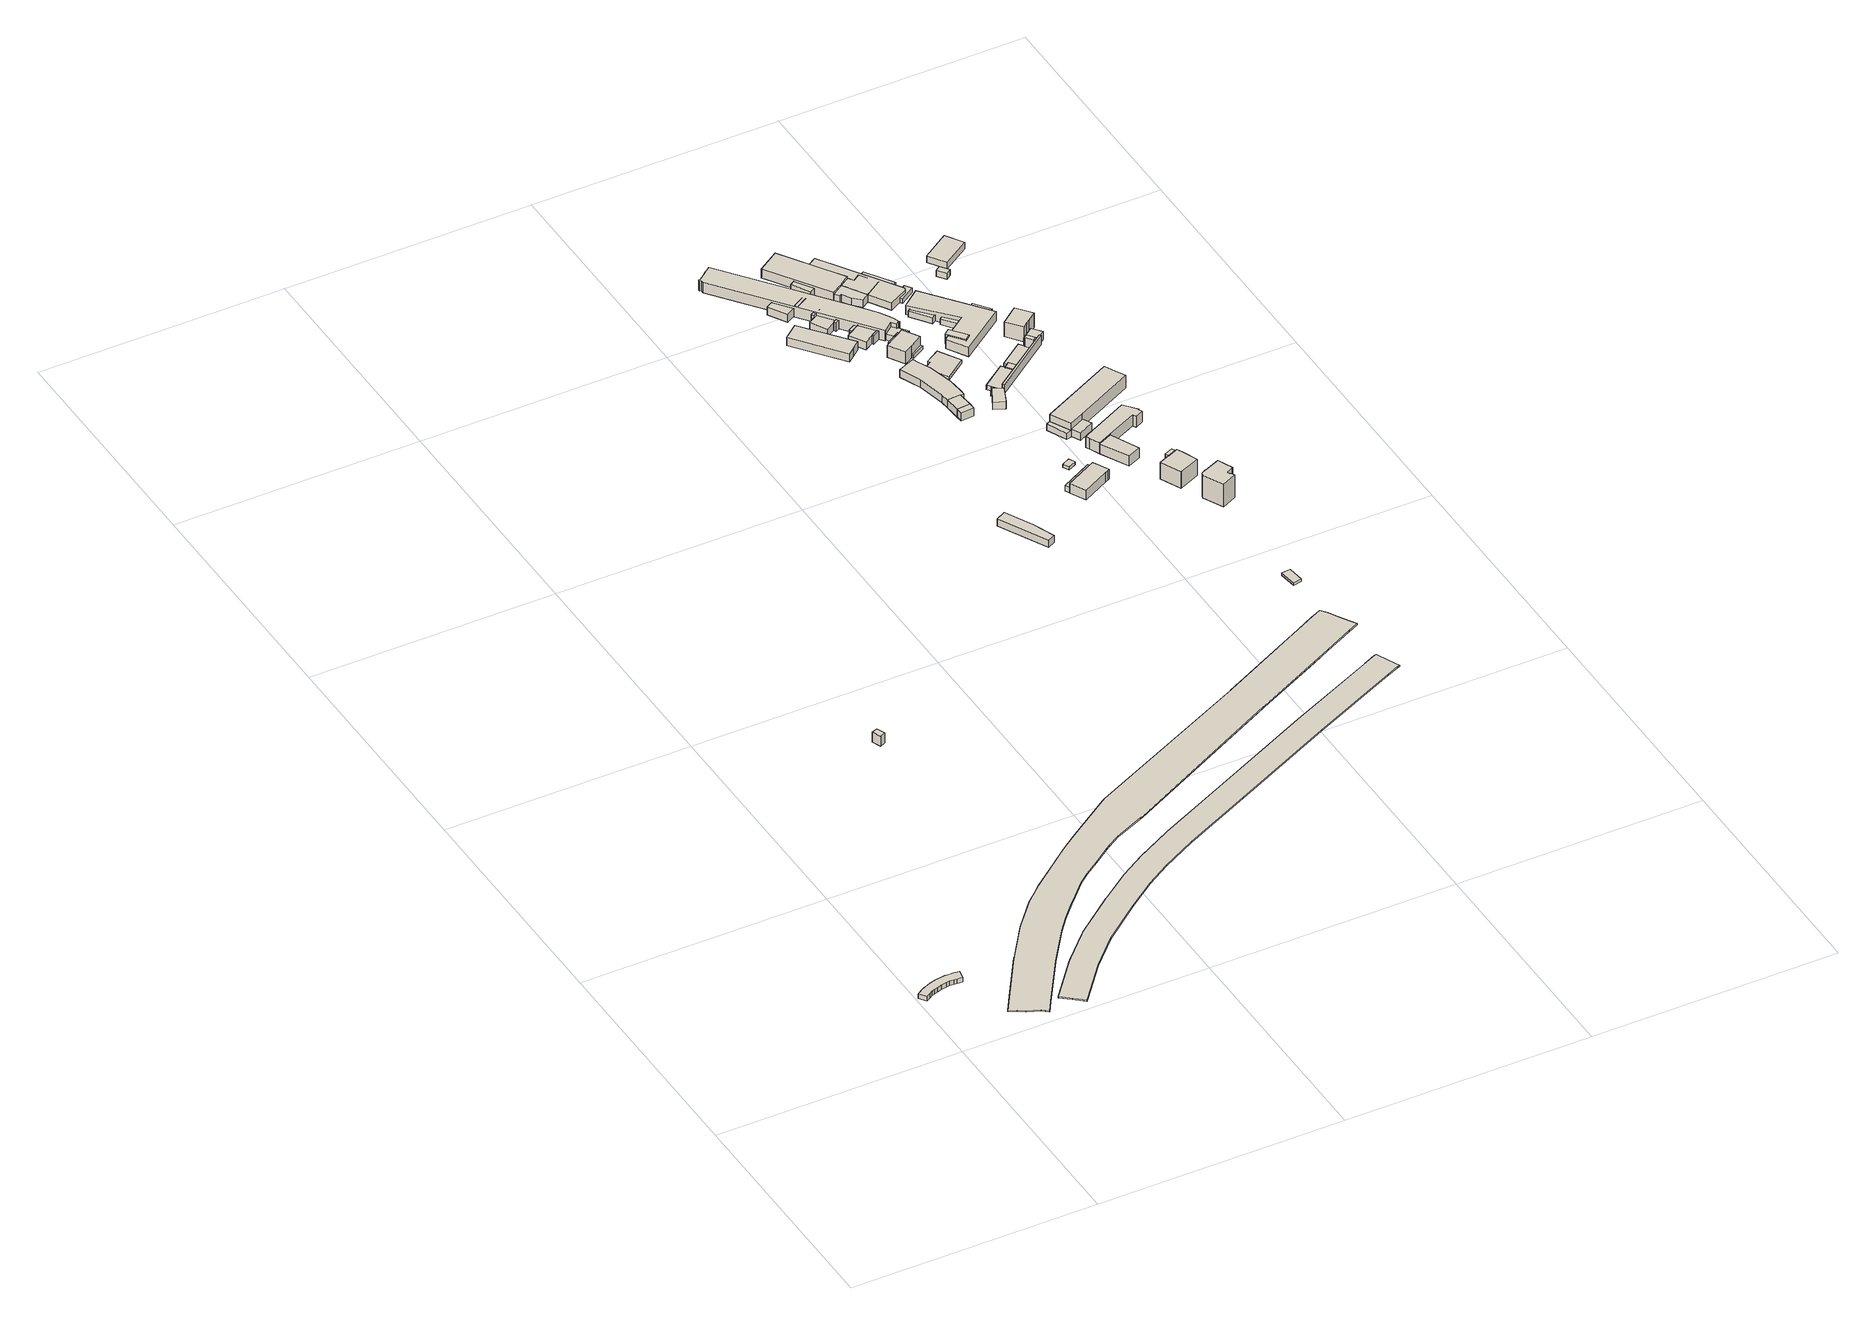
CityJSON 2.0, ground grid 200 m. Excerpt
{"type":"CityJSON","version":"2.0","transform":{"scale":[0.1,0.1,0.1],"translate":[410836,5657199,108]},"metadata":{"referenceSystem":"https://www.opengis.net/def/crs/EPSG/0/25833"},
"CityObjects":{
"building1":{"type":"Building","attributes":{"Dachtyp_tdc":"tdcPolyFlatRoof","Gemeindeschluessel":14612000,"Dachneigung":0,"QualitaetDacherkennung":84,"Geometrietyp2DReferenz":"3000","measuredHeight":4.1,"function":"31001_2000","roofType":"1000"},"geometry":[{"type":"Solid","lod":"1","boundaries":[[[[0,1,2,3,4,5,6,7,8,9,10,11,12,13,14,15,16,17,18,19,20,21]],[[22,23,24,25,26,27,28,29,30,31,32,33,34,35,36,37,38,39,40,41,42,43]],[[21,23,22,0]],[[20,24,23,21]],[[19,25,24,20]],[[18,26,25,19]],[[17,27,26,18]],[[16,28,27,17]],[[15,29,28,16]],[[14,30,29,15]],[[13,31,30,14]],[[12,32,31,13]],[[11,33,32,12]],[[10,34,33,11]],[[9,35,34,10]],[[8,36,35,9]],[[7,37,36,8]],[[6,38,37,7]],[[5,39,38,6]],[[4,40,39,5]],[[3,41,40,4]],[[2,42,41,3]],[[1,43,42,2]],[[0,22,43,1]]]]}]},
"building2":{"type":"Building","attributes":{"Dachtyp_tdc":"tdcHipRoof","Gemeindeschluessel":14612000,"Dachneigung":29.62,"QualitaetDacherkennung":60,"Geometrietyp2DReferenz":"3000","measuredHeight":9.8,"function":"31001_9998","roofType":"3200"},"geometry":[{"type":"Solid","lod":"1","boundaries":[[[[44,45,46,47]],[[48,49,50,51]],[[47,49,48,44]],[[46,50,49,47]],[[45,51,50,46]],[[44,48,51,45]]]]}]},
"building3":{"type":"Building","attributes":{"BodenHoehe":112.39,"gemHoehe":0,"BauwerkHoehe":1,"Erfassungsdatum_Objekt":"2021-12-02","Gemeindeschluessel":"14612000","Geometrietyp2DReferenz":"3000","measuredHeight":1,"function":"53001_1800"},"geometry":[{"type":"Solid","lod":"1","boundaries":[[[[52,53,54,55,56,57,58,59,60,61,62,63,64,65,66,67,68,69,70,71,72,73,74,75,76,77,78,79,80,81,82,83,84,85,86,87,88,89,90,91,92,93,94,95,96,97,98,99,100,101,102,103]],[[104,105,106,107,108,109,110,111,112,113,114,115,116,117,118,119,120,121,122,123,124,125,126,127,128,129,130,131,132,133,134,135,136,137,138,139,140,141,142,143,144,145,146,147,148,149,150,151,152,153,154,155]],[[103,105,104,52]],[[102,106,105,103]],[[101,107,106,102]],[[100,108,107,101]],[[99,109,108,100]],[[98,110,109,99]],[[97,111,110,98]],[[96,112,111,97]],[[95,113,112,96]],[[94,114,113,95]],[[93,115,114,94]],[[92,116,115,93]],[[91,117,116,92]],[[90,118,117,91]],[[89,119,118,90]],[[88,120,119,89]],[[87,121,120,88]],[[86,122,121,87]],[[85,123,122,86]],[[84,124,123,85]],[[83,125,124,84]],[[82,126,125,83]],[[81,127,126,82]],[[80,128,127,81]],[[79,129,128,80]],[[78,130,129,79]],[[77,131,130,78]],[[76,132,131,77]],[[75,133,132,76]],[[74,134,133,75]],[[73,135,134,74]],[[72,136,135,73]],[[71,137,136,72]],[[70,138,137,71]],[[69,139,138,70]],[[68,140,139,69]],[[67,141,140,68]],[[66,142,141,67]],[[65,143,142,66]],[[64,144,143,65]],[[63,145,144,64]],[[62,146,145,63]],[[61,147,146,62]],[[60,148,147,61]],[[59,149,148,60]],[[58,150,149,59]],[[57,151,150,58]],[[56,152,151,57]],[[55,153,152,56]],[[54,154,153,55]],[[53,155,154,54]],[[52,104,155,53]]]]}]},
"building4":{"type":"Building","attributes":{"name":"Marienbrücke","Erfassungsdatum_Objekt":"2021-12-02","BodenHoehe":114.9,"gemHoehe":0,"BauwerkHoehe":1,"Breite":21,"Gemeindeschluessel":"14612000","Geometrietyp2DReferenz":"3000","measuredHeight":1,"function":"53001_1800"},"geometry":[{"type":"Solid","lod":"1","boundaries":[[[[156,157,158,159,160,161,162,163,164,165,166,167,168,169,170,171,172,173,174,175,176,177,178,179,180,181,182,183,184,185,186,187,188,189,190,191,192,193,194,195,196,197,198]],[[199,200,201,202,203,204,205,206,207,208,209,210,211,212,213,214,215,216,217,218,219,220,221,222,223,224,225,226,227,228,229,230,231,232,233,234,235,236,237,238,239,240,241]],[[198,200,199,156]],[[197,201,200,198]],[[196,202,201,197]],[[195,203,202,196]],[[194,204,203,195]],[[193,205,204,194]],[[192,206,205,193]],[[191,207,206,192]],[[190,208,207,191]],[[189,209,208,190]],[[188,210,209,189]],[[187,211,210,188]],[[186,212,211,187]],[[185,213,212,186]],[[184,214,213,185]],[[183,215,214,184]],[[182,216,215,183]],[[181,217,216,182]],[[180,218,217,181]],[[179,219,218,180]],[[178,220,219,179]],[[177,221,220,178]],[[176,222,221,177]],[[175,223,222,176]],[[174,224,223,175]],[[173,225,224,174]],[[172,226,225,173]],[[171,227,226,172]],[[170,228,227,171]],[[169,229,228,170]],[[168,230,229,169]],[[167,231,230,168]],[[166,232,231,167]],[[165,233,232,166]],[[164,234,233,165]],[[163,235,234,164]],[[162,236,235,163]],[[161,237,236,162]],[[160,238,237,161]],[[159,239,238,160]],[[158,240,239,159]],[[157,241,240,158]],[[156,199,241,157]]]]}]},
"building5":{"type":"Building","attributes":{"name":"Schuppen A","Dachtyp_tdc":"tdcFreeFormRoof","Gemeindeschluessel":14612000,"Dachneigung":22.58,"QualitaetDacherkennung":83,"Geometrietyp2DReferenz":"3000","measuredHeight":7.13,"function":"31001_2090","roofType":"5000"},"geometry":[{"type":"Solid","lod":"1","boundaries":[[[[242,243,244,245,246]],[[247,248,249,250,251]],[[246,248,247,242]],[[245,249,248,246]],[[244,250,249,245]],[[243,251,250,244]],[[242,247,251,243]]]]}]},
"building6":{"type":"Building","attributes":{"Gemeindeschluessel":14612000,"Dachneigung":84.85,"Dachorientierung":141.3,"MittlereTraufHoehe":116.73,"QualitaetDacherkennung":100,"ObjektHoehe":7.71,"BodenHoehe":109.36,"Geometrietyp2DReferenz":"3000","AbsoluteHoehe":117.07,"Dachflaeche":732.04,"measuredHeight":7.71,"function":"31001_9998","roofType":"3100","storeysAboveGround":3},"geometry":[{"type":"Solid","lod":"1","boundaries":[[[[252,253,254,255,256,257,258]],[[259,260,261,262,263,264,265]],[[258,260,259,252]],[[257,261,260,258]],[[256,262,261,257]],[[255,263,262,256]],[[254,264,263,255]],[[253,265,264,254]],[[252,259,265,253]]]]}]},
"building7":{"type":"Building","attributes":{"Gemeindeschluessel":14612000,"Geometrietyp2DReferenz":"3000","function":"31001_9998","roofType":"9999"},"children":["building7-1","building7-2"]},
"building7-1":{"type":"BuildingPart","attributes":{"Dachtyp_tdc":"tdcPolyFlatRoof","Dachneigung":0,"QualitaetDacherkennung":28,"Geometrietyp2DReferenz":"3000","measuredHeight":8.79,"roofType":"1000"},"parents":["building7"],"geometry":[{"type":"Solid","lod":"1","boundaries":[[[[266,267,268,269]],[[270,271,272,273]],[[269,271,270,266]],[[268,272,271,269]],[[267,273,272,268]],[[266,270,273,267]]]]}]},
"building7-2":{"type":"BuildingPart","attributes":{"Dachtyp_tdc":"tdcGableRoof","Dachneigung":12.44,"QualitaetDacherkennung":49,"Geometrietyp2DReferenz":"3000","measuredHeight":9,"roofType":"3100"},"parents":["building7"],"geometry":[{"type":"Solid","lod":"1","boundaries":[[[[274,275,276,277]],[[278,279,280,273]],[[277,279,278,274]],[[276,280,279,277]],[[275,273,280,276]],[[274,278,273,275]]]]}]},
"building8":{"type":"Building","attributes":{"Gemeindeschluessel":14612000,"Dachneigung":62.92,"Dachorientierung":85.36,"MittlereTraufHoehe":116.19,"QualitaetDacherkennung":86,"ObjektHoehe":8.08,"BodenHoehe":109.41,"Geometrietyp2DReferenz":"3000","AbsoluteHoehe":117.5,"Dachflaeche":60.03,"measuredHeight":8.08,"function":"31001_9998","roofType":"3200","storeysAboveGround":3},"geometry":[{"type":"Solid","lod":"1","boundaries":[[[[281,282,283,284,285,286]],[[287,288,289,290,291,292]],[[286,288,287,281]],[[285,289,288,286]],[[284,290,289,285]],[[283,291,290,284]],[[282,292,291,283]],[[281,287,292,282]]]]}]},
"building9":{"type":"Building","attributes":{"Gemeindeschluessel":14612000,"Dachneigung":76.19,"Dachorientierung":-4.7,"MittlereTraufHoehe":116.83,"QualitaetDacherkennung":98,"ObjektHoehe":8.06,"BodenHoehe":109.43,"Geometrietyp2DReferenz":"3000","AbsoluteHoehe":117.5,"Dachflaeche":138.69,"measuredHeight":8.06,"function":"31001_9998","roofType":"3100","storeysAboveGround":3},"geometry":[{"type":"Solid","lod":"1","boundaries":[[[[293,284,283,294,295,296,297,298,286,285]],[[299,289,288,300,301,302,303,304,291,290]],[[285,289,299,293]],[[286,288,289,285]],[[298,300,288,286]],[[297,301,300,298]],[[296,302,301,297]],[[295,303,302,296]],[[294,304,303,295]],[[283,291,304,294]],[[284,290,291,283]],[[293,299,290,284]]]]}]},
"building10":{"type":"Building","attributes":{"Dachtyp_tdc":"tdcGableRoof","Gemeindeschluessel":14612000,"Dachneigung":10.1,"QualitaetDacherkennung":11,"Geometrietyp2DReferenz":"3000","measuredHeight":6.67,"function":"31001_2000","roofType":"3100"},"geometry":[{"type":"Solid","lod":"1","boundaries":[[[[305,306,307,308]],[[309,310,311,312]],[[308,310,309,305]],[[307,311,310,308]],[[306,312,311,307]],[[305,309,312,306]]]]}]},
"building11":{"type":"Building","attributes":{"Gemeindeschluessel":14612000,"Dachneigung":90,"Dachorientierung":0,"MittlereTraufHoehe":118.8,"QualitaetDacherkennung":15,"ObjektHoehe":9.26,"BodenHoehe":109.53,"Geometrietyp2DReferenz":"3000","AbsoluteHoehe":118.8,"Dachflaeche":2526.38,"measuredHeight":9.26,"function":"31001_2000","roofType":"1000","storeysAboveGround":3},"geometry":[{"type":"Solid","lod":"1","boundaries":[[[[313,314,315,316,317,318,319,320,321,322,323,324,325,326,327,328,329,330,331,332,333]],[[334,335,336,337,338,339,340,341,342,343,344,345,346,347,348,349,350,351,352,353,354]],[[333,335,334,313]],[[332,336,335,333]],[[331,337,336,332]],[[330,338,337,331]],[[329,339,338,330]],[[328,340,339,329]],[[327,341,340,328]],[[326,342,341,327]],[[325,343,342,326]],[[324,344,343,325]],[[323,345,344,324]],[[322,346,345,323]],[[321,347,346,322]],[[320,348,347,321]],[[319,349,348,320]],[[318,350,349,319]],[[317,351,350,318]],[[316,352,351,317]],[[315,353,352,316]],[[314,354,353,315]],[[313,334,354,314]]]]}]},
"building12":{"type":"Building","attributes":{"Dachtyp_tdc":"tdcPolyFlatRoof","Gemeindeschluessel":14612000,"Dachneigung":0,"QualitaetDacherkennung":80,"Geometrietyp2DReferenz":"3000","measuredHeight":8.64,"function":"31001_2000","roofType":"1000"},"geometry":[{"type":"Solid","lod":"1","boundaries":[[[[355,356,357,358,359,360]],[[361,362,363,364,365,366]],[[360,362,361,355]],[[359,363,362,360]],[[358,364,363,359]],[[357,365,364,358]],[[356,366,365,357]],[[355,361,366,356]]]]}]},
"building13":{"type":"Building","attributes":{"Gemeindeschluessel":14612000,"Geometrietyp2DReferenz":"3000","function":"31001_9998","roofType":"9999"},"children":["building13-1","building13-2","building13-3"]},
"building13-1":{"type":"BuildingPart","attributes":{"Dachtyp_tdc":"tdcPolyFlatRoof","Dachneigung":12.06,"QualitaetDacherkennung":54,"Geometrietyp2DReferenz":"3000","measuredHeight":8.9,"roofType":"2100"},"parents":["building13"],"geometry":[{"type":"Solid","lod":"1","boundaries":[[[[367,368,369,370]],[[371,372,373,374]],[[370,372,371,367]],[[369,373,372,370]],[[368,374,373,369]],[[367,371,374,368]]]]}]},
"building13-2":{"type":"BuildingPart","attributes":{"Dachtyp_tdc":"tdcFreeFormRoof","Dachneigung":71.48,"QualitaetDacherkennung":23,"Geometrietyp2DReferenz":"3000","measuredHeight":10.26,"roofType":"5000"},"parents":["building13"],"geometry":[{"type":"Solid","lod":"1","boundaries":[[[[375,376,377,378]],[[379,380,381,382]],[[378,380,379,375]],[[377,381,380,378]],[[376,382,381,377]],[[375,379,382,376]]]]}]},
"building13-3":{"type":"BuildingPart","attributes":{"Dachtyp_tdc":"tdcPolyFlatRoof","Dachneigung":13.85,"QualitaetDacherkennung":47,"Geometrietyp2DReferenz":"3000","measuredHeight":9.25,"roofType":"2100"},"parents":["building13"],"geometry":[{"type":"Solid","lod":"1","boundaries":[[[[383,384,385,386,387,388]],[[389,379,382,372,371,390]],[[388,379,389,383]],[[387,382,379,388]],[[386,372,382,387]],[[385,371,372,386]],[[384,390,371,385]],[[383,389,390,384]]]]}]},
"building14":{"type":"Building","attributes":{"Gemeindeschluessel":14612000,"Dachneigung":90,"Dachorientierung":0,"MittlereTraufHoehe":116.19,"QualitaetDacherkennung":17,"ObjektHoehe":6.76,"BodenHoehe":109.43,"Geometrietyp2DReferenz":"3000","AbsoluteHoehe":116.19,"Dachflaeche":755.51,"measuredHeight":6.76,"function":"31001_9998","roofType":"1000","storeysAboveGround":2},"geometry":[{"type":"Solid","lod":"1","boundaries":[[[[391,392,393,394,395,396,397,398,399,400,401,402,403,404,405]],[[406,407,408,409,410,411,412,413,414,415,416,304,303,301,300]],[[405,407,406,391]],[[404,408,407,405]],[[403,409,408,404]],[[402,410,409,403]],[[401,411,410,402]],[[400,412,411,401]],[[399,413,412,400]],[[398,414,413,399]],[[397,415,414,398]],[[396,416,415,397]],[[395,304,416,396]],[[394,303,304,395]],[[393,301,303,394]],[[392,300,301,393]],[[391,406,300,392]]]]}]},
"building15":{"type":"Building","attributes":{"Dachtyp_tdc":"tdcPolyFlatRoof","Gemeindeschluessel":14612000,"Dachneigung":0,"QualitaetDacherkennung":85,"Geometrietyp2DReferenz":"3000","measuredHeight":2.77,"function":"31001_2000","roofType":"1000"},"geometry":[{"type":"Solid","lod":"1","boundaries":[[[[417,418,419,420,421,422]],[[423,424,425,426,427,428]],[[422,424,423,417]],[[421,425,424,422]],[[420,426,425,421]],[[419,427,426,420]],[[418,428,427,419]],[[417,423,428,418]]]]}]},
"building16":{"type":"Building","attributes":{"Gemeindeschluessel":14612000,"Geometrietyp2DReferenz":"3000","function":"31001_9998","roofType":"9999"},"children":["building16-1","building16-2","building16-3"]},
"building16-1":{"type":"BuildingPart","attributes":{"Dachtyp_tdc":"tdcPolyFlatRoof","Dachneigung":14.08,"QualitaetDacherkennung":43,"Geometrietyp2DReferenz":"3000","measuredHeight":8.47,"roofType":"2100"},"parents":["building16"],"geometry":[{"type":"Solid","lod":"1","boundaries":[[[[429,430,431,432]],[[433,434,435,436]],[[432,434,433,429]],[[431,435,434,432]],[[430,436,435,431]],[[429,433,436,430]]]]}]},
"building16-2":{"type":"BuildingPart","attributes":{"Dachtyp_tdc":"tdcFreeFormRoof","Dachneigung":78.8,"QualitaetDacherkennung":22,"Geometrietyp2DReferenz":"3000","measuredHeight":9.62,"roofType":"5000"},"parents":["building16"],"geometry":[{"type":"Solid","lod":"1","boundaries":[[[[437,438,439,440]],[[441,442,443,444]],[[440,442,441,437]],[[439,443,442,440]],[[438,444,443,439]],[[437,441,444,438]]]]}]},
"building16-3":{"type":"BuildingPart","attributes":{"Dachtyp_tdc":"tdcPolyFlatRoof","Dachneigung":0,"QualitaetDacherkennung":10,"Geometrietyp2DReferenz":"3000","measuredHeight":7.24,"roofType":"1000"},"parents":["building16"],"geometry":[{"type":"Solid","lod":"1","boundaries":[[[[445,446,447,448,449,450]],[[451,452,434,433,444,443]],[[450,452,451,445]],[[449,434,452,450]],[[448,433,434,449]],[[447,444,433,448]],[[446,443,444,447]],[[445,451,443,446]]]]}]},
"building17":{"type":"Building","attributes":{"Gemeindeschluessel":14612000,"Geometrietyp2DReferenz":"3000","function":"31001_9998","roofType":"9999"},"children":["building17-1","building17-2","building17-3"]},
"building17-1":{"type":"BuildingPart","attributes":{"Dachtyp_tdc":"tdcFreeFormRoof","Dachneigung":66.86,"QualitaetDacherkennung":9,"Geometrietyp2DReferenz":"3000","measuredHeight":8.94,"roofType":"5000"},"parents":["building17"],"geometry":[{"type":"Solid","lod":"1","boundaries":[[[[453,454,455,456]],[[457,458,459,460]],[[456,458,457,453]],[[455,459,458,456]],[[454,460,459,455]],[[453,457,460,454]]]]}]},
"building17-2":{"type":"BuildingPart","attributes":{"Dachtyp_tdc":"tdcFreeFormRoof","Dachneigung":54.62,"QualitaetDacherkennung":1,"Geometrietyp2DReferenz":"3000","measuredHeight":16.02,"roofType":"5000"},"parents":["building17"],"geometry":[{"type":"Solid","lod":"1","boundaries":[[[[461,462,463,464,465,466]],[[467,457,460,468,469,470]],[[466,457,467,461]],[[465,460,457,466]],[[464,468,460,465]],[[463,469,468,464]],[[462,470,469,463]],[[461,467,470,462]]]]}]},
"building17-3":{"type":"BuildingPart","attributes":{"Dachtyp_tdc":"tdcPolyFlatRoof","Dachneigung":0,"QualitaetDacherkennung":17,"Geometrietyp2DReferenz":"3000","measuredHeight":3.19,"roofType":"1000"},"parents":["building17"],"geometry":[{"type":"Solid","lod":"1","boundaries":[[[[471,472,473,474]],[[475,476,469,468]],[[474,476,475,471]],[[473,469,476,474]],[[472,468,469,473]],[[471,475,468,472]]]]}]},
"building18":{"type":"Building","attributes":{"Dachtyp_tdc":"tdcFreeFormRoof","Gemeindeschluessel":14612000,"Dachneigung":39,"QualitaetDacherkennung":12,"Geometrietyp2DReferenz":"3000","measuredHeight":10.65,"function":"31001_9998","roofType":"5000"},"geometry":[{"type":"Solid","lod":"1","boundaries":[[[[477,478,479,480,481]],[[482,483,484,485,486]],[[481,483,482,477]],[[480,484,483,481]],[[479,485,484,480]],[[478,486,485,479]],[[477,482,486,478]]]]}]},
"building19":{"type":"Building","attributes":{"Dachtyp_tdc":"tdcFreeFormRoof","Gemeindeschluessel":14612000,"Dachneigung":10,"QualitaetDacherkennung":14,"Geometrietyp2DReferenz":"3000","measuredHeight":3.88,"function":"31001_9998","roofType":"5000"},"geometry":[{"type":"Solid","lod":"1","boundaries":[[[[487,488,489,490,491,492]],[[493,494,495,496,497,498]],[[492,494,493,487]],[[491,495,494,492]],[[490,496,495,491]],[[489,497,496,490]],[[488,498,497,489]],[[487,493,498,488]]]]}]},
"building20":{"type":"Building","attributes":{"Dachtyp_tdc":"tdcGableRoof","Gemeindeschluessel":14612000,"Dachneigung":15.94,"QualitaetDacherkennung":47,"Geometrietyp2DReferenz":"3000","measuredHeight":2.98,"function":"31001_9998","roofType":"3100"},"geometry":[{"type":"Solid","lod":"1","boundaries":[[[[499,500,501,502]],[[503,504,505,506]],[[502,504,503,499]],[[501,505,504,502]],[[500,506,505,501]],[[499,503,506,500]]]]}]},
"building21":{"type":"Building","attributes":{"Gemeindeschluessel":14612000,"Dachneigung":76.36,"Dachorientierung":140.89,"MittlereTraufHoehe":115.29,"QualitaetDacherkennung":68,"ObjektHoehe":6.23,"BodenHoehe":109.89,"Geometrietyp2DReferenz":"3000","AbsoluteHoehe":116.12,"Dachflaeche":136.99,"measuredHeight":6.23,"function":"31001_2000","roofType":"3100","storeysAboveGround":2},"geometry":[{"type":"Solid","lod":"1","boundaries":[[[[507,508,509,510,511,512,513]],[[514,515,516,517,518,519,520]],[[513,515,514,507]],[[512,516,515,513]],[[511,517,516,512]],[[510,518,517,511]],[[509,519,518,510]],[[508,520,519,509]],[[507,514,520,508]]]]}]},
"building22":{"type":"Building","attributes":{"Gemeindeschluessel":14612000,"Dachneigung":73.76,"Dachorientierung":-33.38,"MittlereTraufHoehe":116.63,"QualitaetDacherkennung":100,"ObjektHoehe":9.39,"BodenHoehe":109.58,"Geometrietyp2DReferenz":"3000","AbsoluteHoehe":118.97,"Dachflaeche":1251.54,"measuredHeight":9.39,"function":"31001_2000","roofType":"3100","storeysAboveGround":3},"geometry":[{"type":"Solid","lod":"1","boundaries":[[[[521,522,523,524,525,526,527,528,529]],[[530,531,532,533,534,535,536,537,538]],[[529,531,530,521]],[[528,532,531,529]],[[527,533,532,528]],[[526,534,533,527]],[[525,535,534,526]],[[524,536,535,525]],[[523,537,536,524]],[[522,538,537,523]],[[521,530,538,522]]]]}]},
"building23":{"type":"Building","attributes":{"Dachtyp_tdc":"tdcPolyFlatRoof","Gemeindeschluessel":14612000,"Dachneigung":6.4,"QualitaetDacherkennung":77,"Geometrietyp2DReferenz":"3000","measuredHeight":5.77,"function":"31001_2000","roofType":"2100"},"geometry":[{"type":"Solid","lod":"1","boundaries":[[[[539,540,541,542]],[[543,544,545,546]],[[542,544,543,539]],[[541,545,544,542]],[[540,546,545,541]],[[539,543,546,540]]]]}]},
"building24":{"type":"Building","attributes":{"Dachtyp_tdc":"tdcFreeFormRoof","Gemeindeschluessel":14612000,"Dachneigung":14.92,"QualitaetDacherkennung":43,"Geometrietyp2DReferenz":"3000","measuredHeight":9.23,"function":"31001_9998","roofType":"5000"},"geometry":[{"type":"Solid","lod":"1","boundaries":[[[[547,548,549,550,551,552,553]],[[554,555,556,557,558,559,560]],[[553,555,554,547]],[[552,556,555,553]],[[551,557,556,552]],[[550,558,557,551]],[[549,559,558,550]],[[548,560,559,549]],[[547,554,560,548]]]]}]},
"building25":{"type":"Building","attributes":{"Dachtyp_tdc":"tdcPolyFlatRoof","Gemeindeschluessel":14612000,"Dachneigung":0,"QualitaetDacherkennung":93,"Geometrietyp2DReferenz":"3000","measuredHeight":8.94,"function":"31001_2000","roofType":"1000"},"geometry":[{"type":"Solid","lod":"1","boundaries":[[[[561,562,563,564]],[[565,566,567,568]],[[564,566,565,561]],[[563,567,566,564]],[[562,568,567,563]],[[561,565,568,562]]]]}]},
"building26":{"type":"Building","attributes":{"Gemeindeschluessel":14612000,"Dachneigung":90,"Dachorientierung":0,"MittlereTraufHoehe":116.25,"QualitaetDacherkennung":37,"ObjektHoehe":6.61,"BodenHoehe":109.64,"Geometrietyp2DReferenz":"3000","AbsoluteHoehe":116.25,"Dachflaeche":516.66,"measuredHeight":6.61,"function":"31001_2000","roofType":"1000","storeysAboveGround":2},"geometry":[{"type":"Solid","lod":"1","boundaries":[[[[569,570,571,572,573,574,575,576,577]],[[578,579,580,537,535,581,582,583,584]],[[577,579,578,569]],[[576,580,579,577]],[[575,537,580,576]],[[574,535,537,575]],[[573,581,535,574]],[[572,582,581,573]],[[571,583,582,572]],[[570,584,583,571]],[[569,578,584,570]]]]}]},
"building27":{"type":"Building","attributes":{"Gemeindeschluessel":14612000,"Dachneigung":90,"Dachorientierung":0,"MittlereTraufHoehe":118.89,"QualitaetDacherkennung":11,"ObjektHoehe":8.76,"BodenHoehe":110.12,"Geometrietyp2DReferenz":"3000","AbsoluteHoehe":118.89,"Dachflaeche":93.8,"measuredHeight":8.76,"function":"31001_2000","roofType":"1000","storeysAboveGround":3},"geometry":[{"type":"Solid","lod":"1","boundaries":[[[[585,586,587,588]],[[589,590,591,592]],[[588,590,589,585]],[[587,591,590,588]],[[586,592,591,587]],[[585,589,592,586]]]]}]},
"building28":{"type":"Building","attributes":{"Gemeindeschluessel":14612000,"Geometrietyp2DReferenz":"3000","function":"31001_2000","roofType":"9999"},"children":["building28-1","building28-2"]},
"building28-1":{"type":"BuildingPart","attributes":{"Dachtyp_tdc":"tdcPolyFlatRoof","Dachneigung":4.88,"QualitaetDacherkennung":55,"Geometrietyp2DReferenz":"3000","measuredHeight":15.09,"roofType":"2100"},"parents":["building28"],"geometry":[{"type":"Solid","lod":"1","boundaries":[[[[593,594,595,596]],[[597,598,599,600]],[[596,598,597,593]],[[595,599,598,596]],[[594,600,599,595]],[[593,597,600,594]]]]}]},
"building28-2":{"type":"BuildingPart","attributes":{"Dachtyp_tdc":"tdcPolyFlatRoof","Dachneigung":0,"QualitaetDacherkennung":40,"Geometrietyp2DReferenz":"3000","measuredHeight":14.68,"roofType":"1000"},"parents":["building28"],"geometry":[{"type":"Solid","lod":"1","boundaries":[[[[601,602,603,604,605,606,607,608]],[[609,600,599,610,611,612,613,614]],[[608,600,609,601]],[[607,599,600,608]],[[606,610,599,607]],[[605,611,610,606]],[[604,612,611,605]],[[603,613,612,604]],[[602,614,613,603]],[[601,609,614,602]]]]}]},
"building29":{"type":"Building","attributes":{"Dachtyp_tdc":"tdcFreeFormRoof","Gemeindeschluessel":14612000,"Dachneigung":13.89,"QualitaetDacherkennung":22,"Geometrietyp2DReferenz":"3000","measuredHeight":10.51,"function":"31001_2000","roofType":"5000"},"geometry":[{"type":"Solid","lod":"1","boundaries":[[[[615,616,617,618,619,620,621,622,623,624]],[[625,626,568,567,627,628,629,630,631,632]],[[624,626,625,615]],[[623,568,626,624]],[[622,567,568,623]],[[621,627,567,622]],[[620,628,627,621]],[[619,629,628,620]],[[618,630,629,619]],[[617,631,630,618]],[[616,632,631,617]],[[615,625,632,616]]]]}]},
"building30":{"type":"Building","attributes":{"Dachtyp_tdc":"tdcFreeFormRoof","Gemeindeschluessel":14612000,"Dachneigung":28.42,"QualitaetDacherkennung":48,"Geometrietyp2DReferenz":"3000","measuredHeight":22.11,"function":"31001_9998","roofType":"5000"},"geometry":[{"type":"Solid","lod":"1","boundaries":[[[[633,634,635,636,637,638,639,640,641,642,643,644]],[[645,646,647,648,649,650,651,652,653,654,655,656]],[[644,646,645,633]],[[643,647,646,644]],[[642,648,647,643]],[[641,649,648,642]],[[640,650,649,641]],[[639,651,650,640]],[[638,652,651,639]],[[637,653,652,638]],[[636,654,653,637]],[[635,655,654,636]],[[634,656,655,635]],[[633,645,656,634]]]]}]},
"building31":{"type":"Building","attributes":{"Gemeindeschluessel":14612000,"Dachneigung":68.84,"Dachorientierung":-36.38,"MittlereTraufHoehe":113.8,"QualitaetDacherkennung":59,"ObjektHoehe":6.43,"BodenHoehe":109.85,"Geometrietyp2DReferenz":"3000","AbsoluteHoehe":116.29,"Dachflaeche":265.59,"measuredHeight":6.43,"function":"31001_2000","roofType":"3100","storeysAboveGround":2},"geometry":[{"type":"Solid","lod":"1","boundaries":[[[[657,658,659,660]],[[661,662,663,664]],[[660,662,661,657]],[[659,663,662,660]],[[658,664,663,659]],[[657,661,664,658]]]]}]},
"building32":{"type":"Building","attributes":{"Gemeindeschluessel":14612000,"Geometrietyp2DReferenz":"3000","function":"31001_9998","roofType":"9999"},"children":["building32-1","building32-2"]},
"building32-1":{"type":"BuildingPart","attributes":{"Dachtyp_tdc":"tdcPolyFlatRoof","Dachneigung":4.91,"QualitaetDacherkennung":43,"Geometrietyp2DReferenz":"3000","measuredHeight":3,"roofType":"2100"},"parents":["building32"],"geometry":[{"type":"Solid","lod":"1","boundaries":[[[[665,666,667,668,669,670]],[[482,486,671,672,673,674]],[[670,486,482,665]],[[669,671,486,670]],[[668,672,671,669]],[[667,673,672,668]],[[666,674,673,667]],[[665,482,674,666]]]]}]},
"building32-2":{"type":"BuildingPart","attributes":{"Dachtyp_tdc":"tdcFreeFormRoof","Dachneigung":76.52,"QualitaetDacherkennung":11,"Geometrietyp2DReferenz":"3000","measuredHeight":9.96,"roofType":"5000"},"parents":["building32"],"geometry":[{"type":"Solid","lod":"1","boundaries":[[[[675,676,677,678]],[[673,679,680,674]],[[678,679,673,675]],[[677,680,679,678]],[[676,674,680,677]],[[675,673,674,676]]]]}]},
"building33":{"type":"Building","attributes":{"Gemeindeschluessel":14612000,"Dachneigung":90,"Dachorientierung":0,"MittlereTraufHoehe":114.36,"QualitaetDacherkennung":100,"ObjektHoehe":4.09,"BodenHoehe":110.28,"Geometrietyp2DReferenz":"3000","AbsoluteHoehe":114.36,"Dachflaeche":183.78,"measuredHeight":4.09,"function":"31001_2000","roofType":"1000","storeysAboveGround":1},"geometry":[{"type":"Solid","lod":"1","boundaries":[[[[681,682,683,684,685,686]],[[687,688,689,690,691,692]],[[686,688,687,681]],[[685,689,688,686]],[[684,690,689,685]],[[683,691,690,684]],[[682,692,691,683]],[[681,687,692,682]]]]}]},
"building34":{"type":"Building","attributes":{"Gemeindeschluessel":14612000,"Geometrietyp2DReferenz":"3000","function":"31001_2000","roofType":"9999"},"children":["building34-1","building34-2"]},
"building34-1":{"type":"BuildingPart","attributes":{"Dachtyp_tdc":"tdcPolyFlatRoof","Dachneigung":0,"QualitaetDacherkennung":40,"Geometrietyp2DReferenz":"3000","measuredHeight":11.46,"roofType":"1000"},"parents":["building34"],"geometry":[{"type":"Solid","lod":"1","boundaries":[[[[693,694,695,696,697,698]],[[699,700,701,702,703,704]],[[698,700,699,693]],[[697,701,700,698]],[[696,702,701,697]],[[695,703,702,696]],[[694,704,703,695]],[[693,699,704,694]]]]}]},
"building34-2":{"type":"BuildingPart","attributes":{"Dachtyp_tdc":"tdcPolyFlatRoof","Dachneigung":0,"QualitaetDacherkennung":75,"Geometrietyp2DReferenz":"3000","measuredHeight":6.89,"roofType":"1000"},"parents":["building34"],"geometry":[{"type":"Solid","lod":"1","boundaries":[[[[705,706,707,708]],[[709,710,704,703]],[[708,710,709,705]],[[707,704,710,708]],[[706,703,704,707]],[[705,709,703,706]]]]}]},
"building35":{"type":"Building","attributes":{"Gemeindeschluessel":14612000,"Dachneigung":83.66,"Dachorientierung":0,"MittlereTraufHoehe":114.34,"QualitaetDacherkennung":100,"ObjektHoehe":4.29,"BodenHoehe":110.34,"Geometrietyp2DReferenz":"3000","AbsoluteHoehe":114.63,"Dachflaeche":95.81,"measuredHeight":4.29,"function":"31001_2000","roofType":"2100","storeysAboveGround":1},"geometry":[{"type":"Solid","lod":"1","boundaries":[[[[711,712,713,714,715,716]],[[717,718,719,720,721,722]],[[716,718,717,711]],[[715,719,718,716]],[[714,720,719,715]],[[713,721,720,714]],[[712,722,721,713]],[[711,717,722,712]]]]}]},
"building36":{"type":"Building","attributes":{"Gemeindeschluessel":14612000,"Geometrietyp2DReferenz":"3000","function":"31001_9998","roofType":"9999"},"children":["building36-1","building36-2","building36-3","building36-4","building36-5"]},
"building36-1":{"type":"BuildingPart","attributes":{"Dachtyp_tdc":"tdcPolyFlatRoof","Dachneigung":0,"QualitaetDacherkennung":0,"Geometrietyp2DReferenz":"3000","measuredHeight":4.32,"roofType":"9999"},"parents":["building36"],"geometry":[{"type":"Solid","lod":"1","boundaries":[[[[723,724,725,726]],[[727,728,729,730]],[[726,728,727,723]],[[725,729,728,726]],[[724,730,729,725]],[[723,727,730,724]]]]}]},
"building36-2":{"type":"BuildingPart","attributes":{"Dachtyp_tdc":"tdcFreeFormRoof","Dachneigung":55.19,"QualitaetDacherkennung":11,"Geometrietyp2DReferenz":"3000","measuredHeight":11.51,"roofType":"5000"},"parents":["building36"],"geometry":[{"type":"Solid","lod":"1","boundaries":[[[[731,732,733,734]],[[735,736,737,738]],[[734,736,735,731]],[[733,737,736,734]],[[732,738,737,733]],[[731,735,738,732]]]]}]},
"building36-3":{"type":"BuildingPart","attributes":{"Dachtyp_tdc":"tdcFreeFormRoof","Dachneigung":49.79,"QualitaetDacherkennung":3,"Geometrietyp2DReferenz":"3000","measuredHeight":9.7,"roofType":"5000"},"parents":["building36"],"geometry":[{"type":"Solid","lod":"1","boundaries":[[[[739,740,741,742,743,744]],[[745,746,747,737,736,748]],[[744,746,745,739]],[[743,747,746,744]],[[742,737,747,743]],[[741,736,737,742]],[[740,748,736,741]],[[739,745,748,740]]]]}]},
"building36-4":{"type":"BuildingPart","attributes":{"Dachtyp_tdc":"tdcPolyFlatRoof","Dachneigung":0,"QualitaetDacherkennung":0,"Geometrietyp2DReferenz":"3000","measuredHeight":3.9,"roofType":"9999"},"parents":["building36"],"geometry":[{"type":"Solid","lod":"1","boundaries":[[[[749,750,751,752,753,754]],[[755,756,727,730,757,758]],[[754,756,755,749]],[[753,727,756,754]],[[752,730,727,753]],[[751,757,730,752]],[[750,758,757,751]],[[749,755,758,750]]]]}]},
"building36-5":{"type":"BuildingPart","attributes":{"Dachtyp_tdc":"tdcGableRoof","Dachneigung":10.27,"QualitaetDacherkennung":11,"Geometrietyp2DReferenz":"3000","measuredHeight":3.23,"roofType":"3100"},"parents":["building36"],"geometry":[{"type":"MultiSurface","lod":"1","boundaries":[[[759,760,761,762,763,764,765,766,767,768]],[[769,729,770,728,771,772,735,773,738,737]],[[769,768,767,729]],[[766,770,729,767]],[[765,728,770,766]],[[764,771,728,765]],[[763,772,771,764]],[[762,735,772,763]],[[761,773,735,762]],[[760,738,773,761]],[[759,737,738,760]]]}]},
"building37":{"type":"Building","attributes":{"Dachtyp_tdc":"tdcFreeFormRoof","Gemeindeschluessel":14612000,"Dachneigung":40.9,"QualitaetDacherkennung":5,"Geometrietyp2DReferenz":"3000","measuredHeight":12.51,"function":"31001_9998","roofType":"5000"},"geometry":[{"type":"Solid","lod":"1","boundaries":[[[[774,775,776,777,778,779,780]],[[781,782,783,784,785,786,787]],[[780,782,781,774]],[[779,783,782,780]],[[778,784,783,779]],[[777,785,784,778]],[[776,786,785,777]],[[775,787,786,776]],[[774,781,787,775]]]]}]},
"building38":{"type":"Building","attributes":{"Gemeindeschluessel":14612000,"Dachneigung":69.69,"Dachorientierung":-37.03,"MittlereTraufHoehe":114.11,"QualitaetDacherkennung":66,"ObjektHoehe":6.32,"BodenHoehe":109.96,"Geometrietyp2DReferenz":"3000","AbsoluteHoehe":116.28,"Dachflaeche":381.49,"measuredHeight":6.32,"function":"31001_2000","roofType":"5000","storeysAboveGround":2},"geometry":[{"type":"Solid","lod":"1","boundaries":[[[[788,789,790,791]],[[792,793,794,795]],[[791,793,792,788]],[[790,794,793,791]],[[789,795,794,790]],[[788,792,795,789]]]]}]},
"building39":{"type":"Building","attributes":{"Gemeindeschluessel":14612000,"Dachneigung":59.67,"Dachorientierung":-37.11,"MittlereTraufHoehe":114.8,"QualitaetDacherkennung":95,"ObjektHoehe":6.66,"BodenHoehe":110.52,"Geometrietyp2DReferenz":"3000","AbsoluteHoehe":117.18,"Dachflaeche":150.79,"measuredHeight":6.66,"function":"31001_2000","roofType":"5000","storeysAboveGround":2},"geometry":[{"type":"Solid","lod":"1","boundaries":[[[[796,797,798,799]],[[800,801,802,803]],[[799,801,800,796]],[[798,802,801,799]],[[797,803,802,798]],[[796,800,803,797]]]]}]},
"building40":{"type":"Building","attributes":{"Gemeindeschluessel":14612000,"Dachneigung":65.44,"Dachorientierung":-38.11,"MittlereTraufHoehe":122.04,"QualitaetDacherkennung":63,"ObjektHoehe":15.35,"BodenHoehe":109.17,"Geometrietyp2DReferenz":"3000","AbsoluteHoehe":124.52,"Dachflaeche":296.82,"measuredHeight":15.35,"function":"31001_2000","roofType":"3100","storeysAboveGround":5},"geometry":[{"type":"Solid","lod":"1","boundaries":[[[[804,805,806,807,808,809,810,811]],[[812,813,814,815,816,817,818,819]],[[811,813,812,804]],[[810,814,813,811]],[[809,815,814,810]],[[808,816,815,809]],[[807,817,816,808]],[[806,818,817,807]],[[805,819,818,806]],[[804,812,819,805]]]]}]},
"building41":{"type":"Building","attributes":{"Dachtyp_tdc":"tdcGableRoof","Gemeindeschluessel":14612000,"Dachneigung":27.07,"QualitaetDacherkennung":70,"Geometrietyp2DReferenz":"3000","measuredHeight":6.44,"function":"31001_9998","roofType":"3100"},"geometry":[{"type":"Solid","lod":"1","boundaries":[[[[820,821,822,823]],[[824,825,826,827]],[[823,825,824,820]],[[822,826,825,823]],[[821,827,826,822]],[[820,824,827,821]]]]}]},
"building42":{"type":"Building","attributes":{"Dachtyp_tdc":"tdcGableRoof","Gemeindeschluessel":14612000,"Dachneigung":15.28,"QualitaetDacherkennung":82,"Geometrietyp2DReferenz":"3000","measuredHeight":6.99,"function":"31001_9998","roofType":"3100"},"geometry":[{"type":"Solid","lod":"1","boundaries":[[[[828,829,830,831]],[[832,833,834,835]],[[831,833,832,828]],[[830,834,833,831]],[[829,835,834,830]],[[828,832,835,829]]]]}]}
},
"vertices":[
[301,674,71],[330,672,71],[372,665,71],[387,737,71],[338,744,71],[304,746,71],[269,746,71],[235,743,71],[186,735,71],[138,721,71],[106,709,71],[75,695,71],[45,679,71],[3,652,71],[45,594,71],[81,618,71],[107,632,71],[133,643,71],[160,653,71],[201,665,71],[244,671,71],[272,674,71],[301,674,30],[272,674,30],[244,671,30],[201,665,30],[160,653,30],[133,643,30],[107,632,30],[81,618,30],[45,594,30],[3,652,30],[45,679,30],[75,695,30],[106,709,30],[138,721,30],[186,735,30],[235,743,30],[269,746,30],[304,746,30],[338,744,30],[387,737,30],[372,665,30],[330,672,30],
[1178,3350,95],[1224,3369,95],[1196,3438,95],[1150,3420,95],[1178,3350,5],[1150,3420,5],[1196,3438,5],[1224,3369,5],
[480,199,54],[540,166,54],[593,133,54],[692,89,54],[738,52,54],[825,186,54],[1050,532,54],[1052,535,54],[1254,817,54],[1351,932,54],[1472,1062,54],[1494,1085,54],[1644,1238,54],[1731,1310,54],[1850,1388,54],[1989,1492,54],[2023,1512,54],[2127,1575,54],[2374,1687,54],[2392,1696,54],[3751,2386,54],[3763,2392,54],[4317,2666,54],[4468,2741,54],[4472,2743,54],[4704,2859,54],[4794,2902,54],[4762,2952,54],[4710,3040,54],[4690,3077,54],[4670,3115,54],[4631,3164,54],[4542,3121,54],[4332,3015,54],[4331,3015,54],[4181,2939,54],[3632,2661,54],[3631,2661,54],[2253,2003,54],[2231,1988,54],[1877,1747,54],[1851,1729,54],[1713,1631,54],[1578,1524,54],[1351,1344,54],[1290,1289,54],[1218,1225,54],[1019,1001,54],[1017,998,54],[810,709,54],[808,706,54],[567,333,54],[480,199,44],[567,333,44],[808,706,44],[810,709,44],[1017,998,44],[1019,1001,44],[1218,1225,44],[1290,1289,44],[1351,1344,44],[1578,1524,44],[1713,1631,44],[1851,1729,44],[1877,1747,44],[2231,1988,44],[2253,2003,44],[3631,2661,44],[3632,2661,44],[4181,2939,44],[4331,3015,44],[4332,3015,44],[4542,3121,44],[4631,3164,44],[4670,3115,44],[4690,3077,44],[4710,3040,44],[4762,2952,44],[4794,2902,44],[4704,2859,44],[4472,2743,44],[4468,2741,44],[4317,2666,44],[3763,2392,44],[3751,2386,44],[2392,1696,44],[2374,1687,44],[2127,1575,44],[2023,1512,44],[1989,1492,44],[1850,1388,44],[1731,1310,44],[1644,1238,44],[1494,1085,44],[1472,1062,44],[1351,932,44],[1254,817,44],[1052,535,44],[1050,532,44],[825,186,44],[738,52,44],[692,89,44],[593,133,44],[540,166,44],
[854,138,79],[935,71,79],[1016,4,79],[1028,19,79],[1280,322,79],[1505,548,79],[1822,798,79],[2058,970,79],[2253,1089,79],[2544,1245,79],[3106,1513,79],[3971,1925,79],[4690,2256,79],[4793,2303,79],[4812,2311,79],[4768,2406,79],[4725,2502,79],[4707,2494,79],[4603,2447,79],[4602,2447,79],[4602,2446,79],[3883,2116,79],[3882,2115,79],[3016,1702,79],[2452,1433,79],[2450,1432,79],[2448,1431,79],[2151,1273,79],[2148,1272,79],[2146,1270,79],[1945,1147,79],[1941,1145,79],[1938,1142,79],[1697,966,79],[1695,965,79],[1694,964,79],[1370,710,79],[1366,705,79],[1361,701,79],[1128,467,79],[1125,463,79],[1121,460,79],[867,153,79],[854,138,69],[867,153,69],[1121,460,69],[1125,463,69],[1128,467,69],[1361,701,69],[1366,705,69],[1370,710,69],[1694,964,69],[1695,965,69],[1697,966,69],[1938,1142,69],[1941,1145,69],[1945,1147,69],[2146,1270,69],[2148,1272,69],[2151,1273,69],[2448,1431,69],[2450,1432,69],[2452,1433,69],[3016,1702,69],[3882,2115,69],[3883,2116,69],[4602,2446,69],[4602,2447,69],[4603,2447,69],[4707,2494,69],[4725,2502,69],[4768,2406,69],[4812,2311,69],[4793,2303,69],[4690,2256,69],[3971,1925,69],[3106,1513,69],[2544,1245,69],[2253,1089,69],[2058,970,69],[1822,798,69],[1505,548,69],[1280,322,69],[1028,19,69],[1016,4,69],[935,71,69],
[3124,5177,63],[3326,4783,63],[3388,4814,63],[3317,4999,63],[3206,5218,63],[3124,5177,1],[3206,5218,1],[3317,4999,1],[3388,4814,1],[3326,4783,1],
[2802,7697,87],[3105,7318,87],[3161,7363,87],[3164,7365,87],[3223,7412,87],[2919,7791,87],[2861,7744,87],[2802,7697,14],[2861,7744,14],[2919,7791,14],[3223,7412,14],[3164,7365,14],[3161,7363,14],[3105,7318,14],
[3127,8003,105],[3113,8027,105],[3017,7971,105],[3031,7947,105],[3127,8003,17],[3031,7947,17],[3017,7971,17],[3113,8027,17],
[2936,7924,89],[3113,8027,89],[3028,8174,89],[2851,8070,89],[2936,7924,17],[2851,8070,17],[3028,8174,17],
[3474,6341,88],[3580,6349,88],[3576,6400,88],[3544,6398,88],[3516,6395,88],[3470,6392,88],[3474,6341,14],[3470,6392,14],[3516,6395,14],[3544,6398,14],[3576,6400,14],[3580,6349,14],
[3523,6396,88],[3565,6527,88],[3534,6524,88],[3512,6522,88],[3506,6522,88],[3459,6518,88],[3523,6396,14],[3459,6518,14],[3506,6522,14],[3512,6522,14],[3534,6524,14],[3565,6527,14],
[3746,5238,70],[4004,5372,70],[3986,5408,70],[3727,5273,70],[3746,5238,22],[3727,5273,22],[3986,5408,22],[4004,5372,22],
[3424,7711,108],[2694,8647,108],[2664,8624,108],[2647,8611,108],[2615,8585,108],[2575,8555,108],[2563,8554,108],[2563,8542,108],[2574,8542,108],[2575,8513,108],[3442,7405,108],[3447,7408,108],[3521,7468,108],[3550,7433,108],[3571,7450,108],[3576,7443,108],[3581,7448,108],[3576,7455,108],[3562,7501,108],[3545,7532,108],[3499,7612,108],[3424,7711,15],[3499,7612,15],[3545,7532,15],[3562,7501,15],[3576,7455,15],[3581,7448,15],[3576,7443,15],[3571,7450,15],[3550,7433,15],[3521,7468,15],[3447,7408,15],[3442,7405,15],[2575,8513,15],[2574,8542,15],[2563,8542,15],[2563,8554,15],[2575,8555,15],[2615,8585,15],[2647,8611,15],[2664,8624,15],[2694,8647,15],
[3812,5111,106],[4032,5225,106],[4060,5240,106],[4070,5246,106],[4004,5372,106],[3746,5238,106],[3812,5111,19],[3746,5238,19],[4004,5372,19],[4070,5246,19],[4060,5240,19],[4032,5225,19],
[3177,7685,93],[3188,7667,93],[3295,7732,93],[3285,7749,93],[3177,7685,17],[3285,7749,17],[3295,7732,17],[3188,7667,17],
[3089,7808,102],[3207,7879,102],[3195,7900,102],[3076,7829,102],[3089,7808,17],[3076,7829,17],[3195,7900,17],[3207,7879,17],
[3030,7773,84],[3107,7643,84],[3177,7685,84],[3285,7749,84],[3207,7879,84],[3089,7808,84],[3030,7773,17],[3107,7643,17],
[3453,6594,82],[3459,6518,82],[3506,6522,82],[3534,6524,82],[3565,6527,82],[3597,6531,82],[3594,6573,82],[3584,6703,82],[3533,6902,82],[3486,7011,82],[3469,7050,82],[3437,7037,82],[3364,7006,82],[3332,6992,82],[3405,6818,82],[3453,6594,14],[3405,6818,14],[3332,6992,14],[3364,7006,14],[3437,7037,14],[3469,7050,14],[3486,7011,14],[3533,6902,14],[3584,6703,14],[3594,6573,14],[3597,6531,14],
[3870,5471,47],[3936,5505,47],[3910,5555,47],[3906,5553,47],[3844,5521,47],[3847,5517,47],[3870,5471,20],[3847,5517,20],[3844,5521,20],[3906,5553,20],[3910,5555,20],[3936,5505,20],
[3371,7607,85],[3356,7632,85],[3235,7562,85],[3250,7536,85],[3371,7607,18],[3250,7536,18],[3235,7562,18],[3356,7632,18],
[3453,7467,95],[3445,7480,95],[3343,7421,95],[3351,7407,95],[3453,7467,18],[3351,7407,18],[3343,7421,18],[3445,7480,18],
[3271,7379,91],[3343,7421,91],[3445,7480,91],[3371,7607,91],[3250,7536,91],[3197,7505,91],[3271,7379,18],[3197,7505,18],
[3425,7268,90],[3536,7335,90],[3519,7364,90],[3408,7297,90],[3425,7268,20],[3408,7297,20],[3519,7364,20],[3536,7335,20],
[3360,7230,127],[3439,7099,127],[3509,7141,127],[3615,7205,127],[3536,7335,127],[3425,7268,127],[3360,7230,20],[3615,7205,20],[3509,7141,20],[3439,7099,20],
[3625,7188,52],[3615,7205,52],[3509,7141,52],[3519,7124,52],[3625,7188,20],[3519,7124,20],
[3875,6450,86],[3802,6482,86],[3729,6341,86],[3815,6304,86],[3878,6449,86],[3875,6450,20],[3878,6449,20],[3815,6304,20],[3729,6341,20],[3802,6482,20],
[3793,6917,47],[3688,7090,47],[3572,7020,47],[3584,7000,47],[3519,6961,47],[3621,6791,47],[3793,6917,18],[3621,6791,18],[3519,6961,18],[3584,7000,18],[3572,7020,18],[3688,7090,18],
[4630,3544,42],[4699,3557,42],[4684,3692,42],[4611,3686,42],[4630,3544,19],[4611,3686,19],[4684,3692,19],[4699,3557,19],
[3447,7408,75],[3535,7300,75],[3572,7330,75],[3609,7360,75],[3550,7433,75],[3521,7468,75],[3484,7438,75],[3447,7408,19],[3484,7438,19],[3521,7468,19],[3550,7433,19],[3609,7360,19],[3572,7330,19],[3535,7300,19],
[3019,8463,95],[3338,7979,95],[3341,7981,95],[3425,8036,95],[3511,8094,95],[3412,8245,95],[3227,8525,95],[3192,8577,95],[3106,8520,95],[3019,8463,16],[3106,8520,16],[3192,8577,16],[3227,8525,16],[3412,8245,16],[3511,8094,16],[3425,8036,16],[3341,7981,16],[3338,7979,16],
[3948,5946,78],[4022,5784,78],[4065,5797,78],[3981,5961,78],[3948,5946,23],[3981,5961,23],[4065,5797,23],[4022,5784,23],
[3418,8404,81],[3125,8222,81],[3209,8082,81],[3358,8168,81],[3653,7692,81],[3806,7774,81],[3814,7798,81],[3418,8404,15],[3814,7798,15],[3806,7774,15],[3653,7692,15],[3358,8168,15],[3209,8082,15],[3125,8222,15],
[4370,5351,114],[4262,5580,114],[4148,5527,114],[4263,5301,114],[4370,5351,24],[4263,5301,24],[4148,5527,24],[4262,5580,24],
[3428,7881,82],[3490,7819,82],[3687,7950,82],[3598,8086,82],[3542,8047,82],[3511,8094,82],[3341,7981,82],[3368,7939,82],[3383,7949,82],[3428,7881,16],[3383,7949,16],[3368,7939,16],[3542,8047,16],[3598,8086,16],[3687,7950,16],[3490,7819,16],
[3796,7168,109],[3897,7040,109],[3942,7075,109],[3841,7204,109],[3796,7168,21],[3841,7204,21],[3942,7075,21],[3897,7040,21],
[4465,5140,171],[4479,5109,171],[4545,5138,171],[4532,5168,171],[4465,5140,23],[4532,5168,23],[4545,5138,23],[4479,5109,23],
[4385,5069,170],[4463,4902,170],[4468,4904,170],[4636,4975,170],[4583,5097,170],[4562,5145,170],[4545,5138,170],[4479,5109,170],[4385,5069,23],[4562,5145,23],[4583,5097,23],[4636,4975,23],[4468,4904,23],[4463,4902,23],
[4520,5669,121],[4587,5700,121],[4572,5733,121],[4577,5735,121],[4497,5837,121],[4095,5639,121],[4110,5608,121],[4148,5527,121],[4262,5580,121],[4507,5696,121],[4520,5669,24],[4507,5696,24],[4110,5608,24],[4095,5639,24],[4497,5837,24],[4577,5735,24],[4572,5733,24],[4587,5700,24],
[4765,4704,225],[4775,4709,225],[4723,4831,225],[4593,4776,225],[4592,4777,225],[4555,4760,225],[4545,4732,225],[4627,4567,225],[4748,4627,225],[4734,4655,225],[4728,4652,225],[4714,4680,225],[4765,4704,23],[4714,4680,23],[4728,4652,23],[4734,4655,23],[4748,4627,23],[4627,4567,23],[4545,4732,23],[4555,4760,23],[4592,4777,23],[4593,4776,23],[4723,4831,23],[4775,4709,23],
[3820,7642,70],[3717,7566,70],[3831,7411,70],[3934,7487,70],[3820,7642,19],[3934,7487,19],[3831,7411,19],[3717,7566,19],
[3875,6450,46],[3891,6462,46],[3879,6477,46],[3829,6545,46],[3792,6486,46],[3802,6482,46],[3792,6486,20],[3829,6545,20],[3879,6477,20],[3891,6462,20],
[3879,6477,100],[3891,6462,100],[4392,6833,100],[4381,6847,100],[4381,6847,20],[4392,6833,20],
[3657,8124,64],[3598,8086,64],[3687,7950,64],[3702,7926,64],[3741,7864,64],[3800,7902,64],[3657,8124,23],[3800,7902,23],[3741,7864,23],[3702,7926,23],[3687,7950,23],[3598,8086,23],
[3981,5961,141],[4065,5797,141],[4188,5858,141],[4670,6097,141],[4629,6181,141],[4589,6262,141],[3981,5961,26],[4589,6262,26],[4629,6181,26],[4670,6097,26],[4188,5858,26],[4065,5797,26],
[4224,5786,95],[4188,5858,95],[4065,5797,95],[4101,5725,95],[4224,5786,26],[4101,5725,26],
[3754,7715,62],[3874,7792,62],[3838,7846,62],[3755,7794,62],[3752,7799,62],[3715,7775,62],[3754,7715,23],[3715,7775,23],[3752,7799,23],[3755,7794,23],[3838,7846,23],[3874,7792,23],
[4021,6691,54],[4074,6620,54],[4118,6653,54],[4065,6724,54],[4021,6691,11],[4065,6724,11],[4118,6653,11],[4074,6620,11],
[4268,6855,115],[4312,6797,115],[4337,6815,115],[4294,6874,115],[4268,6855,11],[4294,6874,11],[4337,6815,11],[4312,6797,11],
[4379,6964,80],[4281,6891,80],[4294,6874,80],[4337,6815,80],[4381,6847,80],[4436,6888,80],[4379,6964,11],[4436,6888,11],[4381,6847,11],[4281,6891,11],
[3806,6576,50],[3829,6545,50],[3879,6477,50],[4074,6620,50],[4021,6691,50],[4000,6720,50],[3806,6576,11],[4000,6720,11],[3879,6477,11],[3829,6545,11],
[4337,6815,36],[4312,6797,36],[4287,6830,36],[4268,6855,36],[4238,6897,36],[4044,6753,36],[4065,6724,36],[4093,6687,36],[4118,6653,36],[4312,6796,36],[4312,6796,11],[4093,6687,11],[4044,6753,11],[4238,6897,11],[4287,6830,11],
[4241,7225,102],[3856,7711,102],[3713,7599,102],[3993,7284,102],[3798,7139,102],[3774,7119,102],[3872,6957,102],[4241,7225,19],[3872,6957,19],[3774,7119,19],[3798,7139,19],[3993,7284,19],[3713,7599,19],[3856,7711,19],
[3965,7447,72],[3871,7377,72],[4054,7135,72],[4147,7205,72],[3965,7447,20],[4147,7205,20],[4054,7135,20],[3871,7377,20],
[4152,7415,80],[4087,7366,80],[4182,7240,80],[4246,7290,80],[4152,7415,25],[4246,7290,25],[4182,7240,25],[4087,7366,25],
[4303,6926,145],[4342,6956,145],[4373,6981,145],[4443,7035,145],[4349,7155,145],[4279,7100,145],[4248,7076,145],[4209,7045,145],[4303,6926,12],[4209,7045,12],[4248,7076,12],[4279,7100,12],[4349,7155,12],[4443,7035,12],[4373,6981,12],[4342,6956,12],
[4106,7865,84],[4156,7796,84],[4197,7826,84],[4147,7895,84],[4106,7865,32],[4147,7895,32],[4197,7826,32],[4156,7796,32],
[4121,8032,96],[4212,7892,96],[4433,8036,96],[4341,8176,96],[4121,8032,37],[4341,8176,37],[4433,8036,37],[4212,7892,37]
]}
